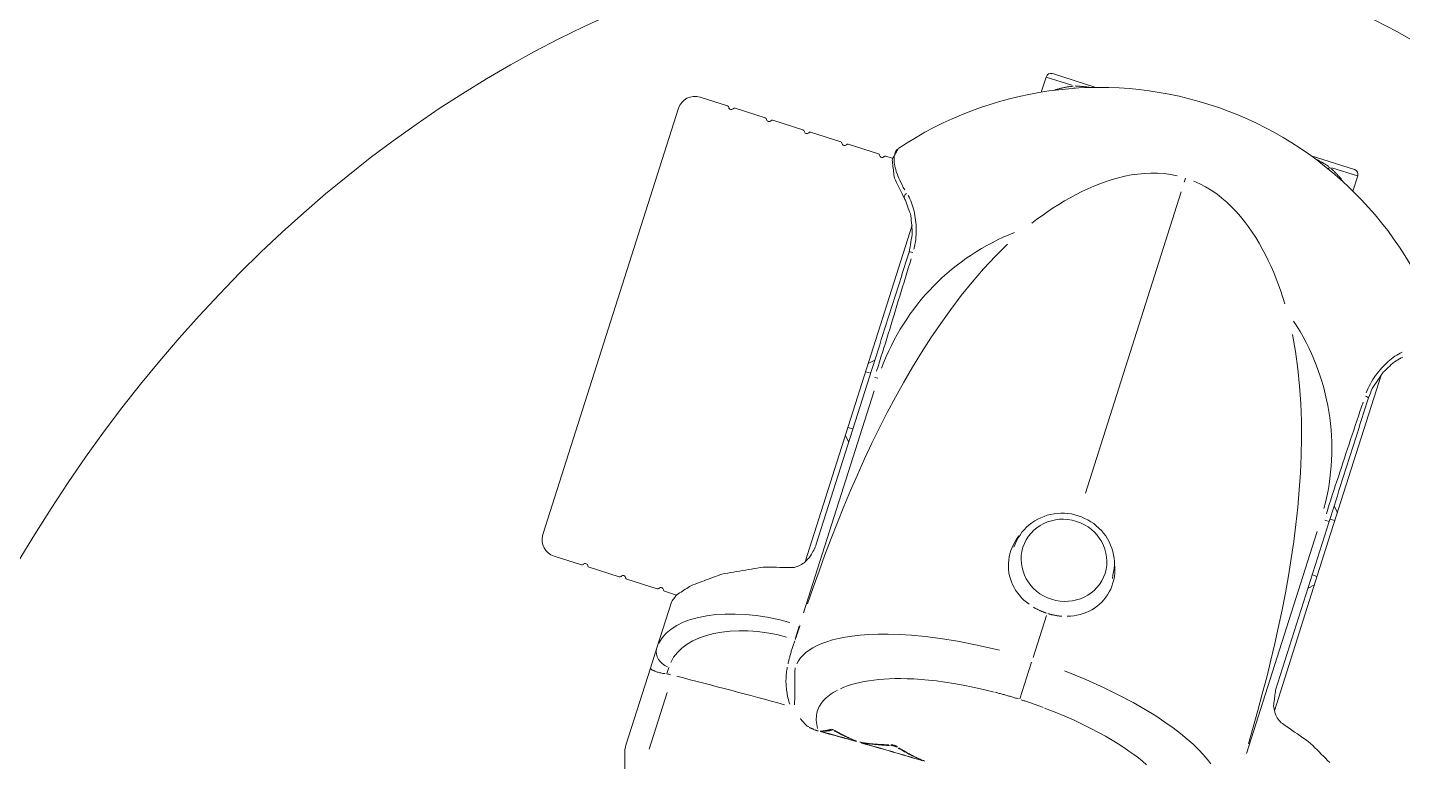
# Model space of a CAD drawing. Extents: x 309418 to 1212698, y 3438380 to 6877191.
# Drawn here: x 606459.682 to 606460.48, y 3438592.128 to 3438592.555 of the extents above; entities that cross this region are included whole.
import ezdxf

# ---------------------------------------------------------------- set-up
doc = ezdxf.new("R2010")
doc.units = 0
doc.header["$MEASUREMENT"] = 0
doc.layers.add('LA-FLOWERING-TREE', color=221, linetype='Continuous')
doc.layers.add('LA-FURN-PERGOLA-POOL DECK-02', color=32, linetype='Continuous')
doc.layers.add('LA-FURN-PG-LIMITS', color=1, linetype='Continuous', lineweight=5)
doc.layers.add('LA-FURN-PG-PLAY EQUIPMENT', color=160, linetype='Continuous', lineweight=5)

# ---------------------------------------------------------------- blocks, each defined once
blk = doc.blocks.new('A$C753A40E1')
at = {"linetype": 'Continuous'}
for p, q in [((48.953, 45.569, -9.55), (48.953, 42.119, -9.55)), ((50.3, 45.76, -9.55), (50.3, 41.054, -9.55)), ((49.3, 41.063, -9.55), (49.3, 40.699, -9.55)), ((50.3, 39.813, -9.55), (50.3, 41.054, -9.55)), ((50.3, 37.022, -9.55), (50.3, 39.813, -9.55)), ((42.8, 36.926, -9.55), (42.794, 36.926, -9.55)), ((42.8, 36.899, -9.55), (42.8, 36.112, -9.55)), ((29.3, 36.252, -9.55), (29.3, 34.029, -9.55)), ((42.764, 36.06, -9.55), (42.798, 36.06, -9.55)), ((50.153, 36.55, -9.55), (50.871, 36.55, -9.55)), ((51.329, 36.55, -9.55), (53.171, 36.55, -9.55)), ((53.629, 36.55, -9.55), (55.471, 36.55, -9.55)), ((55.929, 36.55, -9.55), (57.6, 36.55, -9.55)), ((15.8, 21.753, -9.55), (15.8, 35.307, -9.55)), ((42.8, 21.753, -9.55), (42.8, 35.307, -9.55)), ((58.6, 35.55, -9.55), (58.6, 9.55, -9.55)), ((29.3, 31.182, -9.55), (29.3, 33.727, -9.55)), ((15, 32.451, -9.55), (15, 22.55, -9.55)), ((43.6, 11.912, -9.55), (43.6, 32.451, -9.55)), ((15.3, 31.28, -9.55), (15.3, 21, -9.55)), ((43.3, 21, -9.55), (43.3, 31.28, -9.55)), ((15.3, 25.05, -9.55), (15, 24.75, -9.55)), ((43.6, 24.75, -9.55), (43.3, 25.05, -9.55)), ((15.285, 24.25, -9.55), (15.015, 24.25, -9.55)), ((43.585, 24.25, -9.55), (43.315, 24.25, -9.55)), ((29.3, 5.334, -9.55), (29.3, 23.712, -9.55)), ((15, 22.55, -9.55), (15, 11.911, -9.55)), ((15.015, 20.85, -9.55), (15.285, 20.85, -9.55)), ((15.301, 21, -9.55), (15.569, 21, -9.55)), ((42.998, 21, -9.55), (42.81, 21, -9.55)), ((43.315, 20.85, -9.55), (43.585, 20.85, -9.55)), ((15, 20.35, -9.55), (15.3, 20.05, -9.55)), ((43.3, 20.05, -9.55), (43.6, 20.35, -9.55)), ((45.883, 8.55, -9.55), (46.271, 8.55, -9.55)), ((46.729, 8.55, -9.55), (48.571, 8.55, -9.55)), ((49.029, 8.55, -9.55), (50.871, 8.55, -9.55)), ((51.329, 8.55, -9.55), (53.171, 8.55, -9.55)), ((53.629, 8.55, -9.55), (55.471, 8.55, -9.55)), ((55.929, 8.55, -9.55), (57.6, 8.55, -9.55)), ((29.3, 4.749, -9.55), (29.3, 4.508, -9.55)), ((19.8, 2.272, -9.55), (19.8, 1.35, -9.55)), ((38.8, 2.272, -9.55), (38.8, 1.35, -9.55)), ((19.805, 1.35, -9.55), (21.379, 1.35, -9.55)), ((22.743, 1.05, -9.55), (20.1, 1.05, -9.55)), ((38.5, 1.05, -9.55), (35.857, 1.05, -9.55)), ((37.221, 1.35, -9.55), (38.795, 1.35, -9.55))]:
    blk.add_line(p, q, dxfattribs=at)
for points in [[(50.221, 46.241), (49.679, 47.919)], [(39.787, 41.553), (39.761, 41.547), (39.734, 41.54), (39.708, 41.533), (39.681, 41.525), (39.655, 41.517), (39.628, 41.509), (39.602, 41.5), (39.575, 41.491), (39.549, 41.481), (39.522, 41.471), (39.496, 41.461), (39.469, 41.45), (39.443, 41.439), (39.416, 41.428), (39.39, 41.416), (39.363, 41.403), (39.337, 41.391), (39.31, 41.378), (39.284, 41.365), (39.258, 41.351), (39.232, 41.337), (39.205, 41.322), (39.179, 41.307), (39.153, 41.292)], [(39.239, 41.281), (39.262, 41.297), (39.284, 41.312), (39.307, 41.327), (39.33, 41.342), (39.353, 41.356), (39.376, 41.37), (39.399, 41.383), (39.422, 41.396), (39.445, 41.409), (39.468, 41.421), (39.492, 41.433), (39.515, 41.444), (39.538, 41.455), (39.561, 41.466), (39.584, 41.477), (39.607, 41.487), (39.63, 41.496), (39.653, 41.505), (39.677, 41.514), (39.7, 41.523), (39.723, 41.531), (39.746, 41.538), (39.769, 41.546), (39.792, 41.553)], [(39.903, 41.587), (39.912, 41.588), (39.921, 41.588), (39.93, 41.588), (39.94, 41.588), (39.949, 41.589), (39.958, 41.589), (39.967, 41.589), (39.976, 41.589), (39.985, 41.589), (39.994, 41.589), (40.003, 41.589), (40.012, 41.589), (40.021, 41.588), (40.03, 41.588), (40.039, 41.588), (40.048, 41.588), (40.057, 41.587), (40.066, 41.587), (40.075, 41.587), (40.084, 41.586), (40.093, 41.586), (40.102, 41.585), (40.111, 41.584), (40.12, 41.584)], [(40.153, 41.581), (40.169, 41.58), (40.184, 41.578), (40.2, 41.577), (40.215, 41.575), (40.23, 41.574), (40.245, 41.572), (40.259, 41.571), (40.274, 41.569), (40.288, 41.568), (40.302, 41.566), (40.316, 41.565), (40.329, 41.563), (40.342, 41.561), (40.355, 41.56), (40.368, 41.558), (40.381, 41.557), (40.393, 41.555), (40.405, 41.554), (40.416, 41.552), (40.428, 41.551), (40.439, 41.549), (40.45, 41.548), (40.46, 41.547), (40.47, 41.546)], [(33.491, 41.384), (33.56, 41.378), (33.629, 41.371), (33.697, 41.364), (33.766, 41.357), (33.834, 41.349), (33.903, 41.34), (33.972, 41.331), (34.041, 41.322), (34.109, 41.311), (34.178, 41.301), (34.247, 41.29), (34.316, 41.278), (34.384, 41.266), (34.453, 41.253), (34.522, 41.24), (34.591, 41.226), (34.66, 41.211), (34.729, 41.196), (34.798, 41.181), (34.867, 41.165), (34.936, 41.148), (35.005, 41.131), (35.074, 41.114), (35.143, 41.095)], [(35.174, 41.123), (35.104, 41.139), (35.034, 41.155), (34.963, 41.171), (34.893, 41.186), (34.823, 41.201), (34.753, 41.215), (34.683, 41.228), (34.613, 41.242), (34.543, 41.254), (34.473, 41.266), (34.403, 41.278), (34.333, 41.289), (34.263, 41.3), (34.193, 41.31), (34.123, 41.319), (34.053, 41.329), (33.983, 41.337), (33.913, 41.346), (33.843, 41.353), (33.773, 41.361), (33.703, 41.367), (33.633, 41.374), (33.563, 41.379), (33.493, 41.385)], [(35.256, 41.065), (35.272, 41.061), (35.288, 41.058), (35.304, 41.055), (35.321, 41.053), (35.338, 41.05), (35.354, 41.048), (35.371, 41.047), (35.388, 41.046), (35.405, 41.045), (35.422, 41.044), (35.439, 41.044), (35.455, 41.044), (35.472, 41.045), (35.489, 41.046), (35.505, 41.047), (35.521, 41.049), (35.538, 41.051), (35.554, 41.053), (35.57, 41.055), (35.585, 41.058), (35.601, 41.061), (35.616, 41.065), (35.631, 41.068), (35.646, 41.072)], [(35.596, 41.103), (35.584, 41.1), (35.572, 41.097), (35.56, 41.094), (35.547, 41.092), (35.535, 41.09), (35.522, 41.088), (35.509, 41.086), (35.496, 41.084), (35.483, 41.083), (35.47, 41.082), (35.456, 41.081), (35.443, 41.081), (35.43, 41.08), (35.416, 41.08), (35.403, 41.081), (35.389, 41.081), (35.376, 41.082), (35.363, 41.083), (35.349, 41.085), (35.336, 41.086), (35.323, 41.088), (35.31, 41.091), (35.297, 41.093), (35.284, 41.096)], [(37.406, 41.472), (37.336, 41.463), (37.266, 41.454), (37.195, 41.445), (37.125, 41.435), (37.055, 41.425), (36.984, 41.414), (36.914, 41.403), (36.843, 41.391), (36.772, 41.378), (36.702, 41.366), (36.631, 41.352), (36.56, 41.339), (36.49, 41.325), (36.419, 41.31), (36.348, 41.295), (36.277, 41.279), (36.206, 41.263), (36.135, 41.246), (36.064, 41.229), (35.992, 41.211), (35.921, 41.192), (35.849, 41.174), (35.778, 41.154), (35.706, 41.134)], [(35.758, 41.107), (35.828, 41.129), (35.897, 41.15), (35.967, 41.17), (36.036, 41.19), (36.105, 41.209), (36.175, 41.227), (36.244, 41.246), (36.313, 41.263), (36.382, 41.28), (36.451, 41.296), (36.52, 41.312), (36.588, 41.328), (36.657, 41.343), (36.726, 41.357), (36.794, 41.371), (36.863, 41.384), (36.931, 41.397), (37, 41.409), (37.068, 41.42), (37.136, 41.431), (37.205, 41.442), (37.273, 41.452), (37.341, 41.462), (37.409, 41.471)], [(37.58, 41.477), (37.639, 41.473), (37.699, 41.468), (37.759, 41.463), (37.819, 41.458), (37.879, 41.452), (37.939, 41.446), (37.998, 41.439), (38.058, 41.432), (38.118, 41.425), (38.178, 41.417), (38.238, 41.409), (38.298, 41.4), (38.358, 41.391), (38.417, 41.382), (38.477, 41.372), (38.537, 41.362), (38.597, 41.351), (38.657, 41.34), (38.717, 41.329), (38.777, 41.317), (38.837, 41.305), (38.897, 41.292), (38.957, 41.279), (39.016, 41.266)], [(39.038, 41.288), (38.977, 41.3), (38.917, 41.312), (38.856, 41.323), (38.795, 41.334), (38.734, 41.345), (38.674, 41.355), (38.613, 41.365), (38.552, 41.375), (38.492, 41.384), (38.431, 41.393), (38.37, 41.401), (38.309, 41.41), (38.249, 41.417), (38.188, 41.425), (38.127, 41.432), (38.067, 41.438), (38.006, 41.444), (37.945, 41.45), (37.884, 41.456), (37.824, 41.461), (37.763, 41.466), (37.702, 41.47), (37.642, 41.474), (37.581, 41.478)], [(39.985, 41.451), (40.047, 41.349), (40.103, 41.247), (40.151, 41.144), (40.193, 41.042), (40.228, 40.939), (40.256, 40.837), (40.278, 40.734), (40.292, 40.631), (40.299, 40.528), (40.3, 40.425), (40.293, 40.323), (40.28, 40.22), (40.26, 40.117), (40.232, 40.014), (40.198, 39.911), (40.157, 39.808), (40.109, 39.705), (40.053, 39.603), (39.991, 39.5), (39.921, 39.398), (39.843, 39.296), (39.758, 39.194), (39.665, 39.093), (39.564, 38.991)], [(40.519, 41.532), (40.546, 41.523), (40.572, 41.513), (40.599, 41.502), (40.625, 41.492), (40.651, 41.481), (40.678, 41.469), (40.704, 41.457), (40.729, 41.445), (40.755, 41.433), (40.781, 41.42), (40.806, 41.406), (40.831, 41.393), (40.856, 41.379), (40.881, 41.365), (40.905, 41.35), (40.93, 41.335), (40.954, 41.32), (40.978, 41.304), (41.001, 41.288), (41.025, 41.272), (41.048, 41.255), (41.071, 41.238), (41.094, 41.221), (41.116, 41.203)], [(49.387, 41.102), (49.451, 41.114), (49.514, 41.124), (49.576, 41.132), (49.636, 41.138), (49.694, 41.143), (49.75, 41.147), (49.804, 41.149), (49.855, 41.15), (49.904, 41.15), (49.951, 41.149), (49.994, 41.147), (50.035, 41.144), (50.073, 41.14), (50.108, 41.136), (50.141, 41.13), (50.17, 41.125), (50.196, 41.118), (50.22, 41.112), (50.24, 41.104), (50.258, 41.097), (50.272, 41.089), (50.283, 41.081), (50.292, 41.073), (50.297, 41.065)], [(41.67, 40.559), (41.691, 40.488), (41.713, 40.417), (41.735, 40.346), (41.757, 40.275), (41.778, 40.204), (41.8, 40.133), (41.822, 40.062), (41.844, 39.991), (41.865, 39.92), (41.887, 39.849), (41.909, 39.778), (41.93, 39.707), (41.952, 39.636), (41.974, 39.565), (41.996, 39.494), (42.017, 39.422), (42.039, 39.351), (42.061, 39.28), (42.083, 39.209), (42.104, 39.138), (42.126, 39.067), (42.148, 38.996), (42.17, 38.925), (42.191, 38.854), (42.213, 38.783), (42.235, 38.712), (42.257, 38.641), (42.278, 38.57), (42.3, 38.499)], [(42.741, 38.589), (42.73, 38.675), (42.718, 38.761), (42.703, 38.846), (42.687, 38.932), (42.669, 39.017), (42.649, 39.103), (42.627, 39.188), (42.603, 39.273), (42.577, 39.358), (42.55, 39.443), (42.52, 39.528), (42.488, 39.613), (42.455, 39.697), (42.419, 39.782), (42.382, 39.865), (42.342, 39.949), (42.3, 40.033), (42.256, 40.116), (42.21, 40.198), (42.162, 40.281), (42.112, 40.363), (42.059, 40.444), (42.004, 40.525), (41.947, 40.606)], [(21.127, 37.675), (21.409, 37.559), (21.702, 37.447), (22.012, 37.338), (22.345, 37.23), (22.699, 37.124), (23.077, 37.02), (23.477, 36.92), (23.904, 36.824), (24.36, 36.732), (24.847, 36.646), (25.366, 36.565), (25.919, 36.492), (26.506, 36.428), (27.126, 36.373), (27.778, 36.331)], [(30.844, 36.333), (31.491, 36.375), (32.108, 36.429), (32.691, 36.494), (33.241, 36.567), (33.757, 36.647), (34.241, 36.733), (34.695, 36.825), (35.12, 36.92), (35.518, 37.02), (35.894, 37.122), (36.248, 37.228), (36.579, 37.336), (36.889, 37.445), (37.18, 37.556), (37.46, 37.67), (37.728, 37.789), (37.984, 37.911), (38.227, 38.037), (38.458, 38.166), (38.676, 38.298), (38.881, 38.433), (39.072, 38.571), (39.25, 38.712), (39.415, 38.856)], [(42.796, 37.003), (42.797, 37.061), (42.798, 37.12), (42.799, 37.178), (42.8, 37.236), (42.8, 37.294), (42.8, 37.352), (42.8, 37.41), (42.799, 37.468), (42.799, 37.526), (42.798, 37.585), (42.797, 37.643), (42.795, 37.701), (42.793, 37.759), (42.791, 37.817), (42.789, 37.875), (42.787, 37.933), (42.784, 37.991), (42.781, 38.05), (42.778, 38.108), (42.775, 38.166), (42.771, 38.224), (42.767, 38.282), (42.763, 38.34), (42.758, 38.398)], [(17.592, 36.49), (17.868, 36.298), (18.178, 36.107), (18.522, 35.916), (18.905, 35.727), (19.328, 35.54), (19.793, 35.355), (20.304, 35.172), (20.864, 34.991), (21.486, 34.813), (22.181, 34.639), (22.963, 34.471), (23.843, 34.31), (24.84, 34.16), (25.988, 34.028), (27.32, 33.927)], [(31.296, 33.927), (32.617, 34.029), (33.768, 34.161), (34.768, 34.311), (35.642, 34.472), (36.418, 34.64), (37.113, 34.814), (37.737, 34.992), (38.298, 35.172), (38.806, 35.355), (39.269, 35.54), (39.689, 35.727), (40.07, 35.915), (40.414, 36.105), (40.724, 36.296), (41.002, 36.487), (41.25, 36.679), (41.47, 36.871), (41.662, 37.064), (41.828, 37.258), (41.967, 37.452), (42.081, 37.647), (42.17, 37.843), (42.236, 38.039), (42.279, 38.235)], [(14.241, 33.035), (14.058, 33.091), (13.874, 33.148), (13.691, 33.205), (13.508, 33.262), (13.324, 33.319), (13.141, 33.376), (12.958, 33.433), (12.774, 33.49), (12.591, 33.547), (12.419, 33.613), (12.264, 33.694), (12.11, 33.774), (11.955, 33.854), (11.801, 33.935), (11.646, 34.015), (11.492, 34.095), (11.337, 34.176), (11.183, 34.256), (11.028, 34.336)], [(42.763, 36.112), (42.764, 36.151), (42.765, 36.19), (42.766, 36.229), (42.767, 36.267), (42.769, 36.306), (42.77, 36.343), (42.771, 36.381), (42.773, 36.418), (42.774, 36.454), (42.775, 36.49), (42.777, 36.525), (42.778, 36.559), (42.779, 36.593), (42.781, 36.626), (42.782, 36.658), (42.783, 36.689), (42.785, 36.719), (42.786, 36.748), (42.787, 36.776), (42.788, 36.803), (42.789, 36.829), (42.79, 36.853), (42.792, 36.877), (42.793, 36.899)], [(50.3, 37.022), (50.277, 36.951), (50.254, 36.88), (50.231, 36.808), (50.208, 36.737), (50.185, 36.666), (50.162, 36.595), (50.135, 36.524), (50.073, 36.449), (50.01, 36.375), (49.947, 36.301), (49.885, 36.226), (49.822, 36.152), (49.759, 36.077), (49.697, 36.003), (49.634, 35.929), (49.572, 35.854), (49.509, 35.78), (49.417, 35.699), (49.308, 35.613), (49.198, 35.528), (49.089, 35.443), (48.98, 35.358), (48.871, 35.272), (48.762, 35.187), (48.653, 35.102), (48.544, 35.016), (48.434, 34.931), (48.325, 34.846), (48.216, 34.761), (48.107, 34.675), (47.998, 34.59), (47.851, 34.509), (47.696, 34.429), (47.541, 34.35), (47.386, 34.27), (47.231, 34.19), (47.077, 34.11), (46.922, 34.03), (46.767, 33.951), (46.612, 33.871), (46.457, 33.791), (46.302, 33.711), (46.147, 33.631), (45.992, 33.551), (45.837, 33.472), (45.657, 33.413), (45.472, 33.359), (45.286, 33.305), (45.101, 33.251), (44.915, 33.197), (44.73, 33.143), (44.544, 33.089), (44.359, 33.035)], [(29.223, 36.287), (29.165, 36.287), (29.107, 36.287), (29.049, 36.288), (28.991, 36.289), (28.934, 36.289), (28.876, 36.29), (28.819, 36.291), (28.761, 36.292), (28.704, 36.294), (28.646, 36.295), (28.589, 36.297), (28.532, 36.298), (28.475, 36.3), (28.418, 36.302), (28.361, 36.304), (28.304, 36.306), (28.247, 36.308), (28.191, 36.311), (28.135, 36.313), (28.078, 36.316), (28.022, 36.319), (27.967, 36.321), (27.911, 36.324), (27.855, 36.327)], [(30.77, 36.328), (30.713, 36.325), (30.657, 36.322), (30.6, 36.319), (30.543, 36.316), (30.486, 36.314), (30.429, 36.311), (30.372, 36.309), (30.314, 36.307), (30.256, 36.304), (30.198, 36.302), (30.14, 36.3), (30.082, 36.299), (30.023, 36.297), (29.965, 36.295), (29.907, 36.294), (29.848, 36.293), (29.789, 36.291), (29.731, 36.29), (29.672, 36.289), (29.613, 36.289), (29.554, 36.288), (29.496, 36.287), (29.437, 36.287), (29.378, 36.287)], [(15.864, 34.721), (15.891, 33.717), (15.926, 32.713), (15.97, 31.71), (16.023, 30.707), (16.086, 29.705), (16.162, 28.703), (16.25, 27.703), (16.351, 26.704), (16.467, 25.706), (16.597, 24.71), (16.744, 23.716), (16.908, 22.724), (17.09, 21.736), (17.291, 20.751), (17.512, 19.772), (17.753, 18.797), (18.017, 17.826), (18.303, 16.859), (18.615, 15.899), (18.953, 14.948), (19.321, 14.009), (19.719, 13.083), (20.15, 12.174), (20.616, 11.284)], [(37.984, 11.284), (38.449, 12.173), (38.88, 13.082), (39.279, 14.007), (39.646, 14.945), (39.984, 15.896), (40.296, 16.855), (40.582, 17.822), (40.846, 18.793), (41.087, 19.768), (41.308, 20.748), (41.509, 21.732), (41.691, 22.721), (41.855, 23.712), (42.002, 24.707), (42.133, 25.703), (42.249, 26.701), (42.35, 27.7), (42.438, 28.701), (42.513, 29.702), (42.577, 30.705), (42.63, 31.709), (42.674, 32.713), (42.709, 33.717), (42.736, 34.721)], [(15.3, 31.28), (15.283, 31.371), (15.267, 31.462), (15.25, 31.552), (15.234, 31.643), (15.217, 31.734), (15.201, 31.824), (15.184, 31.915), (15.168, 32.006), (15.151, 32.096), (15.132, 32.186), (15.089, 32.268), (15.046, 32.349), (15.004, 32.431), (14.96, 32.512), (14.902, 32.583), (14.844, 32.654), (14.785, 32.725), (14.716, 32.784), (14.646, 32.843), (14.571, 32.895), (14.492, 32.94), (14.411, 32.98), (14.326, 33.007), (14.241, 33.035)], [(44.359, 33.035), (44.275, 33.004), (44.19, 32.973), (44.106, 32.942), (44.031, 32.891), (43.956, 32.838), (43.882, 32.784), (43.818, 32.72), (43.759, 32.649), (43.7, 32.579), (43.641, 32.508), (43.595, 32.429), (43.555, 32.346), (43.515, 32.263), (43.475, 32.179), (43.435, 32.096), (43.411, 32.008), (43.393, 31.917), (43.375, 31.827), (43.356, 31.737), (43.338, 31.646), (43.32, 31.556), (43.307, 31.465), (43.304, 31.372), (43.3, 31.28)], [(28.144, 30.855), (27.962, 30.788), (27.786, 30.71), (27.615, 30.624), (27.452, 30.528), (27.296, 30.424), (27.149, 30.31), (27.01, 30.188), (26.881, 30.058), (26.763, 29.919), (26.655, 29.773), (26.557, 29.619), (26.47, 29.459), (26.395, 29.292), (26.331, 29.12), (26.279, 28.944), (26.238, 28.763), (26.21, 28.578), (26.194, 28.391), (26.191, 28.201), (26.201, 28.01), (26.225, 27.817), (26.261, 27.624), (26.311, 27.431), (26.374, 27.242)], [(29.254, 31.042), (29.219, 31.041), (29.184, 31.04), (29.15, 31.039), (29.115, 31.037), (29.08, 31.036), (29.046, 31.034), (29.011, 31.031), (28.976, 31.028), (28.942, 31.025), (28.907, 31.022), (28.872, 31.018), (28.838, 31.014), (28.804, 31.01), (28.769, 31.005), (28.735, 31), (28.701, 30.995), (28.667, 30.989), (28.633, 30.984), (28.599, 30.977), (28.565, 30.971), (28.532, 30.964), (28.498, 30.957), (28.465, 30.949), (28.432, 30.941)], [(30.168, 30.941), (30.135, 30.949), (30.102, 30.957), (30.068, 30.964), (30.035, 30.971), (30.001, 30.977), (29.967, 30.984), (29.933, 30.989), (29.899, 30.995), (29.865, 31), (29.831, 31.005), (29.796, 31.01), (29.762, 31.014), (29.728, 31.018), (29.693, 31.022), (29.658, 31.025), (29.624, 31.028), (29.589, 31.031), (29.554, 31.034), (29.52, 31.036), (29.485, 31.037), (29.45, 31.039), (29.416, 31.04), (29.381, 31.041), (29.346, 31.042)], [(32.227, 27.242), (32.289, 27.432), (32.339, 27.624), (32.376, 27.817), (32.4, 28.011), (32.411, 28.205), (32.409, 28.396), (32.394, 28.585), (32.366, 28.771), (32.325, 28.952), (32.273, 29.129), (32.208, 29.299), (32.132, 29.464), (32.045, 29.623), (31.946, 29.775), (31.838, 29.92), (31.719, 30.058), (31.59, 30.188), (31.452, 30.31), (31.305, 30.424), (31.151, 30.528), (30.988, 30.624), (30.819, 30.711), (30.643, 30.788), (30.462, 30.856)], [(32.3, 27.962), (32.284, 27.765), (32.267, 27.568), (32.228, 27.374), (32.18, 27.181), (32.119, 26.993), (32.04, 26.811), (31.958, 26.63), (31.849, 26.463), (31.741, 26.295), (31.613, 26.142), (31.479, 25.994), (31.335, 25.855), (31.178, 25.729), (31.02, 25.606), (30.844, 25.506), (30.669, 25.406), (30.484, 25.327), (30.295, 25.255), (30.102, 25.195), (29.904, 25.153), (29.705, 25.111), (29.503, 25.1), (29.3, 25.09), (29.098, 25.099), (28.896, 25.119), (28.695, 25.148), (28.499, 25.199), (28.303, 25.25), (28.117, 25.328), (27.931, 25.408), (27.754, 25.504), (27.585, 25.612), (27.418, 25.724), (27.268, 25.858), (27.118, 25.991), (26.987, 26.142), (26.862, 26.297), (26.748, 26.461), (26.649, 26.634), (26.554, 26.808), (26.485, 26.994), (26.416, 27.181), (26.38, 27.375), (26.353, 27.57), (26.327, 27.766), (26.3, 27.962)], [(15.3, 21), (15.3, 20.685), (15.3, 20.37), (15.3, 20.055), (15.3, 19.739), (15.3, 19.424), (15.3, 19.109), (15.3, 18.793), (15.3, 18.477), (15.3, 18.162), (15.3, 17.847), (15.3, 17.531), (15.3, 17.216), (15.3, 16.901), (15.3, 16.586), (15.3, 16.271), (15.3, 15.957), (15.3, 15.643), (15.3, 15.329), (15.3, 15.015), (15.3, 14.702), (15.3, 14.389), (15.3, 14.076), (15.3, 13.764), (15.3, 13.452)], [(43.3, 13.452), (43.3, 13.764), (43.3, 14.076), (43.3, 14.389), (43.3, 14.702), (43.3, 15.015), (43.3, 15.329), (43.3, 15.643), (43.3, 15.957), (43.3, 16.271), (43.3, 16.586), (43.3, 16.901), (43.3, 17.216), (43.3, 17.531), (43.3, 17.847), (43.3, 18.162), (43.3, 18.477), (43.3, 18.793), (43.3, 19.109), (43.3, 19.424), (43.3, 19.739), (43.3, 20.055), (43.3, 20.37), (43.3, 20.685), (43.3, 21)], [(15.527, 13.788), (15.532, 14.073), (15.536, 14.358), (15.54, 14.642), (15.544, 14.927), (15.548, 15.212), (15.551, 15.498), (15.555, 15.783), (15.559, 16.068), (15.562, 16.353), (15.565, 16.638), (15.568, 16.923), (15.571, 17.208), (15.574, 17.493), (15.577, 17.778), (15.579, 18.063), (15.581, 18.348), (15.583, 18.632), (15.585, 18.917), (15.587, 19.201), (15.588, 19.486), (15.589, 19.77), (15.59, 20.054), (15.591, 20.338), (15.591, 20.622)], [(43.009, 20.622), (43.009, 20.338), (43.01, 20.054), (43.011, 19.77), (43.012, 19.486), (43.013, 19.201), (43.015, 18.917), (43.017, 18.632), (43.019, 18.348), (43.021, 18.063), (43.023, 17.778), (43.026, 17.493), (43.029, 17.208), (43.032, 16.923), (43.035, 16.638), (43.038, 16.353), (43.041, 16.068), (43.045, 15.783), (43.049, 15.498), (43.052, 15.212), (43.056, 14.927), (43.06, 14.642), (43.064, 14.358), (43.068, 14.073), (43.073, 13.788)], [(14.109, 10.582), (14.185, 10.665), (14.261, 10.748), (14.337, 10.832), (14.412, 10.915), (14.488, 10.998), (14.559, 11.093), (14.622, 11.206), (14.686, 11.319), (14.749, 11.432), (14.812, 11.545), (14.876, 11.659), (14.939, 11.772), (14.983, 11.904), (15.022, 12.041), (15.061, 12.178), (15.099, 12.315), (15.138, 12.451), (15.177, 12.588), (15.216, 12.725), (15.255, 12.862), (15.267, 13.01), (15.278, 13.157), (15.289, 13.305), (15.3, 13.452)], [(14.246, 10.331), (14.328, 10.411), (14.409, 10.496), (14.488, 10.586), (14.564, 10.68), (14.639, 10.779), (14.712, 10.882), (14.782, 10.988), (14.85, 11.098), (14.916, 11.212), (14.979, 11.328), (15.04, 11.448), (15.098, 11.571), (15.153, 11.696), (15.204, 11.824), (15.253, 11.955), (15.298, 12.088), (15.339, 12.223), (15.377, 12.361), (15.411, 12.5), (15.441, 12.641), (15.466, 12.784), (15.487, 12.927), (15.503, 13.071), (15.514, 13.216)], [(43.086, 13.216), (43.097, 13.071), (43.113, 12.927), (43.134, 12.784), (43.159, 12.641), (43.189, 12.5), (43.223, 12.361), (43.261, 12.223), (43.302, 12.088), (43.347, 11.955), (43.396, 11.824), (43.447, 11.696), (43.502, 11.571), (43.56, 11.448), (43.621, 11.328), (43.684, 11.212), (43.75, 11.098), (43.818, 10.988), (43.888, 10.882), (43.961, 10.779), (44.036, 10.68), (44.112, 10.586), (44.191, 10.496), (44.272, 10.411), (44.354, 10.331)], [(43.3, 13.452), (43.32, 13.307), (43.34, 13.162), (43.359, 13.017), (43.379, 12.872), (43.399, 12.726), (43.419, 12.581), (43.439, 12.436), (43.476, 12.301), (43.528, 12.174), (43.579, 12.047), (43.631, 11.92), (43.683, 11.793), (43.735, 11.667), (43.786, 11.54), (43.838, 11.413), (43.907, 11.313), (43.98, 11.219), (44.052, 11.125), (44.124, 11.031), (44.196, 10.936), (44.269, 10.842), (44.341, 10.748), (44.413, 10.654), (44.491, 10.582)], [(44.491, 10.582), (44.582, 10.486), (44.673, 10.39), (44.764, 10.294), (44.856, 10.198), (44.947, 10.102), (45.038, 10.006), (45.129, 9.91), (45.221, 9.814), (45.312, 9.718), (45.403, 9.622), (45.46, 9.531), (45.5, 9.444), (45.541, 9.356), (45.581, 9.269), (45.621, 9.181), (45.661, 9.094), (45.701, 9.006), (45.741, 8.918), (45.781, 8.831), (45.821, 8.743), (45.862, 8.656), (45.861, 8.576), (45.844, 8.5), (45.827, 8.424), (45.81, 8.348), (45.792, 8.272), (45.775, 8.196), (45.758, 8.119), (45.74, 8.043), (45.723, 7.967), (45.706, 7.891)], [(21.581, 9.706), (21.803, 9.392), (22.031, 9.082), (22.265, 8.777), (22.505, 8.476), (22.752, 8.182), (23.005, 7.893), (23.264, 7.611), (23.529, 7.336), (23.801, 7.069), (24.079, 6.809), (24.365, 6.558), (24.659, 6.316), (24.959, 6.084), (25.268, 5.864), (25.585, 5.655), (25.911, 5.459), (26.245, 5.277), (26.587, 5.11), (26.936, 4.96), (27.294, 4.828), (27.658, 4.717), (28.03, 4.625), (28.409, 4.557), (28.79, 4.512)], [(29.808, 4.513), (30.186, 4.558), (30.561, 4.627), (30.932, 4.718), (31.298, 4.83), (31.657, 4.961), (32.01, 5.11), (32.354, 5.277), (32.689, 5.459), (33.014, 5.655), (33.331, 5.863), (33.64, 6.083), (33.94, 6.314), (34.233, 6.556), (34.519, 6.807), (34.797, 7.066), (35.069, 7.334), (35.335, 7.609), (35.594, 7.892), (35.847, 8.181), (36.094, 8.476), (36.334, 8.776), (36.569, 9.082), (36.797, 9.392), (37.019, 9.706)], [(44.638, 10.086), (44.76, 9.976), (44.875, 9.866), (44.983, 9.756), (45.085, 9.647), (45.18, 9.54), (45.268, 9.434), (45.349, 9.329), (45.424, 9.227), (45.492, 9.126), (45.554, 9.028), (45.609, 8.932), (45.658, 8.838), (45.701, 8.747), (45.737, 8.659), (45.767, 8.574), (45.79, 8.492), (45.807, 8.413), (45.818, 8.338), (45.823, 8.266), (45.821, 8.197), (45.813, 8.132), (45.798, 8.07), (45.778, 8.012), (45.751, 7.958)], [(20.496, 1.924), (20.53, 1.9), (20.564, 1.876), (20.6, 1.852), (20.635, 1.828), (20.672, 1.805), (20.709, 1.781), (20.747, 1.758), (20.785, 1.734), (20.824, 1.711), (20.863, 1.688), (20.903, 1.665), (20.943, 1.642), (20.984, 1.619), (21.025, 1.596), (21.067, 1.574), (21.109, 1.551), (21.152, 1.529), (21.194, 1.507), (21.238, 1.485), (21.282, 1.463), (21.326, 1.442), (21.37, 1.42), (21.415, 1.399), (21.459, 1.378)], [(37.141, 1.378), (37.185, 1.399), (37.23, 1.42), (37.274, 1.442), (37.318, 1.463), (37.362, 1.485), (37.406, 1.507), (37.448, 1.529), (37.491, 1.551), (37.533, 1.574), (37.575, 1.596), (37.616, 1.619), (37.657, 1.642), (37.697, 1.665), (37.737, 1.688), (37.776, 1.711), (37.815, 1.734), (37.853, 1.758), (37.891, 1.781), (37.928, 1.805), (37.965, 1.828), (38, 1.852), (38.036, 1.876), (38.07, 1.9), (38.104, 1.924)], [(21.566, 1.337), (21.601, 1.328), (21.637, 1.319), (21.672, 1.31), (21.708, 1.3), (21.743, 1.291), (21.779, 1.283), (21.815, 1.274), (21.851, 1.265), (21.887, 1.257), (21.923, 1.249), (21.958, 1.241), (21.994, 1.233), (22.029, 1.225), (22.065, 1.218), (22.1, 1.21), (22.136, 1.203), (22.171, 1.196), (22.206, 1.189), (22.241, 1.183), (22.275, 1.176), (22.31, 1.17), (22.344, 1.164), (22.379, 1.159), (22.413, 1.153)], [(36.188, 1.153), (36.222, 1.159), (36.256, 1.164), (36.291, 1.17), (36.326, 1.177), (36.36, 1.183), (36.396, 1.19), (36.431, 1.196), (36.466, 1.203), (36.501, 1.211), (36.537, 1.218), (36.572, 1.226), (36.608, 1.233), (36.644, 1.241), (36.679, 1.249), (36.715, 1.257), (36.751, 1.266), (36.786, 1.274), (36.822, 1.283), (36.857, 1.292), (36.893, 1.301), (36.928, 1.31), (36.964, 1.319), (36.999, 1.328), (37.034, 1.337)]]:
    blk.add_lwpolyline(points, dxfattribs=at)
for centre, radius, start, end in [((48.8, 45.76, -9.55), 1.5, 0, 18.67172), ((50.871, 36.45, -9.55), 0.1, 23.57818, 90), ((51.1, 36.55, -9.55), 0.15, 203.57818, 336.42182), ((51.329, 36.45, -9.55), 0.1, 90, 156.42182), ((53.171, 36.45, -9.55), 0.1, 23.57818, 90), ((53.4, 36.55, -9.55), 0.15, 203.57818, 336.42182), ((53.629, 36.45, -9.55), 0.1, 90, 156.42182), ((55.471, 36.45, -9.55), 0.1, 23.57818, 90), ((55.7, 36.55, -9.55), 0.15, 203.57818, 336.42182), ((55.929, 36.45, -9.55), 0.1, 90, 156.42182), ((57.6, 35.55, -9.55), 1, 0, 90), ((29.3, 21, -9.55), 13.5, 182.68148, 230.94804), ((29.3, 21, -9.55), 13.5, 309.05196, 357.31852), ((57.6, 9.55, -9.55), 1, 270, 0), ((46.271, 8.65, -9.55), 0.1, 270, 336.42182), ((46.5, 8.55, -9.55), 0.15, 23.57818, 156.42182), ((46.729, 8.65, -9.55), 0.1, 203.57818, 270), ((48.571, 8.65, -9.55), 0.1, 270, 336.42182), ((48.8, 8.55, -9.55), 0.15, 23.57818, 156.42182), ((49.029, 8.65, -9.55), 0.1, 203.57818, 270), ((50.871, 8.65, -9.55), 0.1, 270, 336.42182), ((51.1, 8.55, -9.55), 0.15, 23.57818, 156.42182), ((51.329, 8.65, -9.55), 0.1, 203.57818, 270), ((53.171, 8.65, -9.55), 0.1, 270, 336.42182), ((53.4, 8.55, -9.55), 0.15, 23.57818, 156.42182), ((53.629, 8.65, -9.55), 0.1, 203.57818, 270), ((55.471, 8.65, -9.55), 0.1, 270, 336.42182), ((55.7, 8.55, -9.55), 0.15, 23.57818, 156.42182), ((55.929, 8.65, -9.55), 0.1, 203.57818, 270), ((29.3, 21, -9.55), 21, 218.62617, 321.37383), ((20.1, 1.35, -9.55), 0.3, 180, 270), ((38.5, 1.35, -9.55), 0.3, 270, 0)]:
    blk.add_arc(centre, radius, start, end, dxfattribs=at)
for centre, major_axis, ratio, start_param, end_param in [((29.3, 49.779, -9.55), (-48.479, 0), 0.173648, 1.743201, 1.787144), ((29.3, 49.296, -9.55), (44.985, 0), 0.176327, 4.898416, 4.947343), ((29.3, 49.296, -9.55), (44.985, 0), 0.176327, 4.80826, 4.891096), ((29.3, 49.779, -9.55), (-48.479, 0), 0.173648, 1.659735, 1.736495), ((35.278, 41.263, -9.55), (-0.053, -0.193), 0.277823, 0.200832, 0.62147), ((35.622, 41.27, -9.55), (0.061, -0.19), 0.462469, 5.600338, 6.064923), ((39.134, 41.441, -9.55), (-0.046, -0.195), 0.225641, 0.195591, 0.548165), ((39.134, 41.441, -9.55), (0.187, 0.07), 0.980033, 4.20141, 4.717284), ((39.134, 41.441, -9.55), (0.114, -0.165), 0.719964, 5.456019, 5.964528), ((29.3, 151.977, -9.55), (193.125, 0), 0.57735, 4.779373, 4.812995), ((48.8, 42.497, -9.55), (2.5, 0), 0.57735, 4.819807, 4.908803), ((42.8, 40.679, -9.55), (-6.5, 0), 0.57735, 1.649336, 3.063053), ((49.3, 39.813, -9.55), (1, 0), 0.866025, 0.07854, 1.492257), ((42.8, 39.813, -9.55), (7.5, 0), 0.50037, 4.790929, 6.204645), ((15.6, 13.452, -9.55), (-0.3, 0), 0.148653, 0.065362, 1.241883), ((43, 13.452, -9.55), (0.3, 0), 0.148653, 5.041302, 6.217823), ((44.3, 10.35, -9.55), (0.191, 0.232), 0.679081, 4.836851, 6.207062), ((21.491, 1.35, -9.55), (0.077, 0.185), 0.129678, 4.804089, 5.48516), ((37.109, 1.35, -9.55), (0.077, -0.185), 0.129678, 3.939618, 4.620689)]:
    blk.add_ellipse(centre, major_axis=major_axis, ratio=ratio, start_param=start_param, end_param=end_param, dxfattribs=at)
blk.add_ellipse((29.3, 27.808, -9.55), major_axis=(-2.5, 0), ratio=0.951057, dxfattribs=at)
blk = doc.blocks.new('PGE-06')
at = {"layer": 'LA-FURN-PG-LIMITS', "extrusion": (0, 0, -1)}
blk.add_ellipse((0.05669, 0), major_axis=(0.75, 0), ratio=0.802095, dxfattribs=at)
at = {"xscale": 0.01, "yscale": 0.01, "zscale": 0.01, "rotation": 90}
blk.add_blockref('A$C753A40E1', (0.72475, -0.29304, 0.0955), dxfattribs=at)
blk = doc.blocks.new('tent kids')
at = {"layer": 'LA-FURN-PERGOLA-POOL DECK-02'}
for points in [[(731928.76199, 294594.62807, 0.209883), (731928.76199, 294599.62807, -0.83868)], [(731933.76199, 294594.62807, -0.209883), (731933.76199, 294599.62807, 0.83868)], [(731933.76199, 294594.62807, 0.209883), (731928.76199, 294594.62807, -0.83868)]]:
    blk.add_lwpolyline(points, format="xyb", dxfattribs=at)
blk.add_lwpolyline([(731933.54283, 294599.35518, -0.05443), (731933.4891, 294599.40891, -0.182094), (731929.03488, 294599.40891, -0.05443), (731928.98115, 294599.35518, -0.182094), (731928.98115, 294594.90096, -0.05443), (731929.03488, 294594.84723, -0.182094), (731933.4891, 294594.84723, -0.05443), (731933.54283, 294594.90096, -0.182094)], format="xyb", close=True, dxfattribs=at)

msp = doc.modelspace()

# ---------------------------------------------------------------- linework, layer by layer
at = {"layer": 'LA-FLOWERING-TREE'}
for radius in [3.13344, 2.13344, 1.13344]:
    msp.add_circle((606460.39578, 3438591.93924), radius, dxfattribs=at)

# ---------------------------------------------------------------- block references
at = {"layer": 'LA-FURN-PERGOLA-POOL DECK-02', "xscale": 1.097475299388668, "yscale": 1.097475299388668, "zscale": 1.097475299388668, "rotation": 321.6764723266944}
for p in [(-224215.07428, 3683059.53038, 0), (-224210.76931, 3683056.12765, 0)]:
    msp.add_blockref('tent kids', p, dxfattribs=at)
at = {"layer": 'LA-FURN-PG-PLAY EQUIPMENT', "rotation": 72.37455111461088}
msp.add_blockref('PGE-06', (606460.14848, 3438591.8194, 0), dxfattribs=at)

doc.saveas('drawing.dxf')
